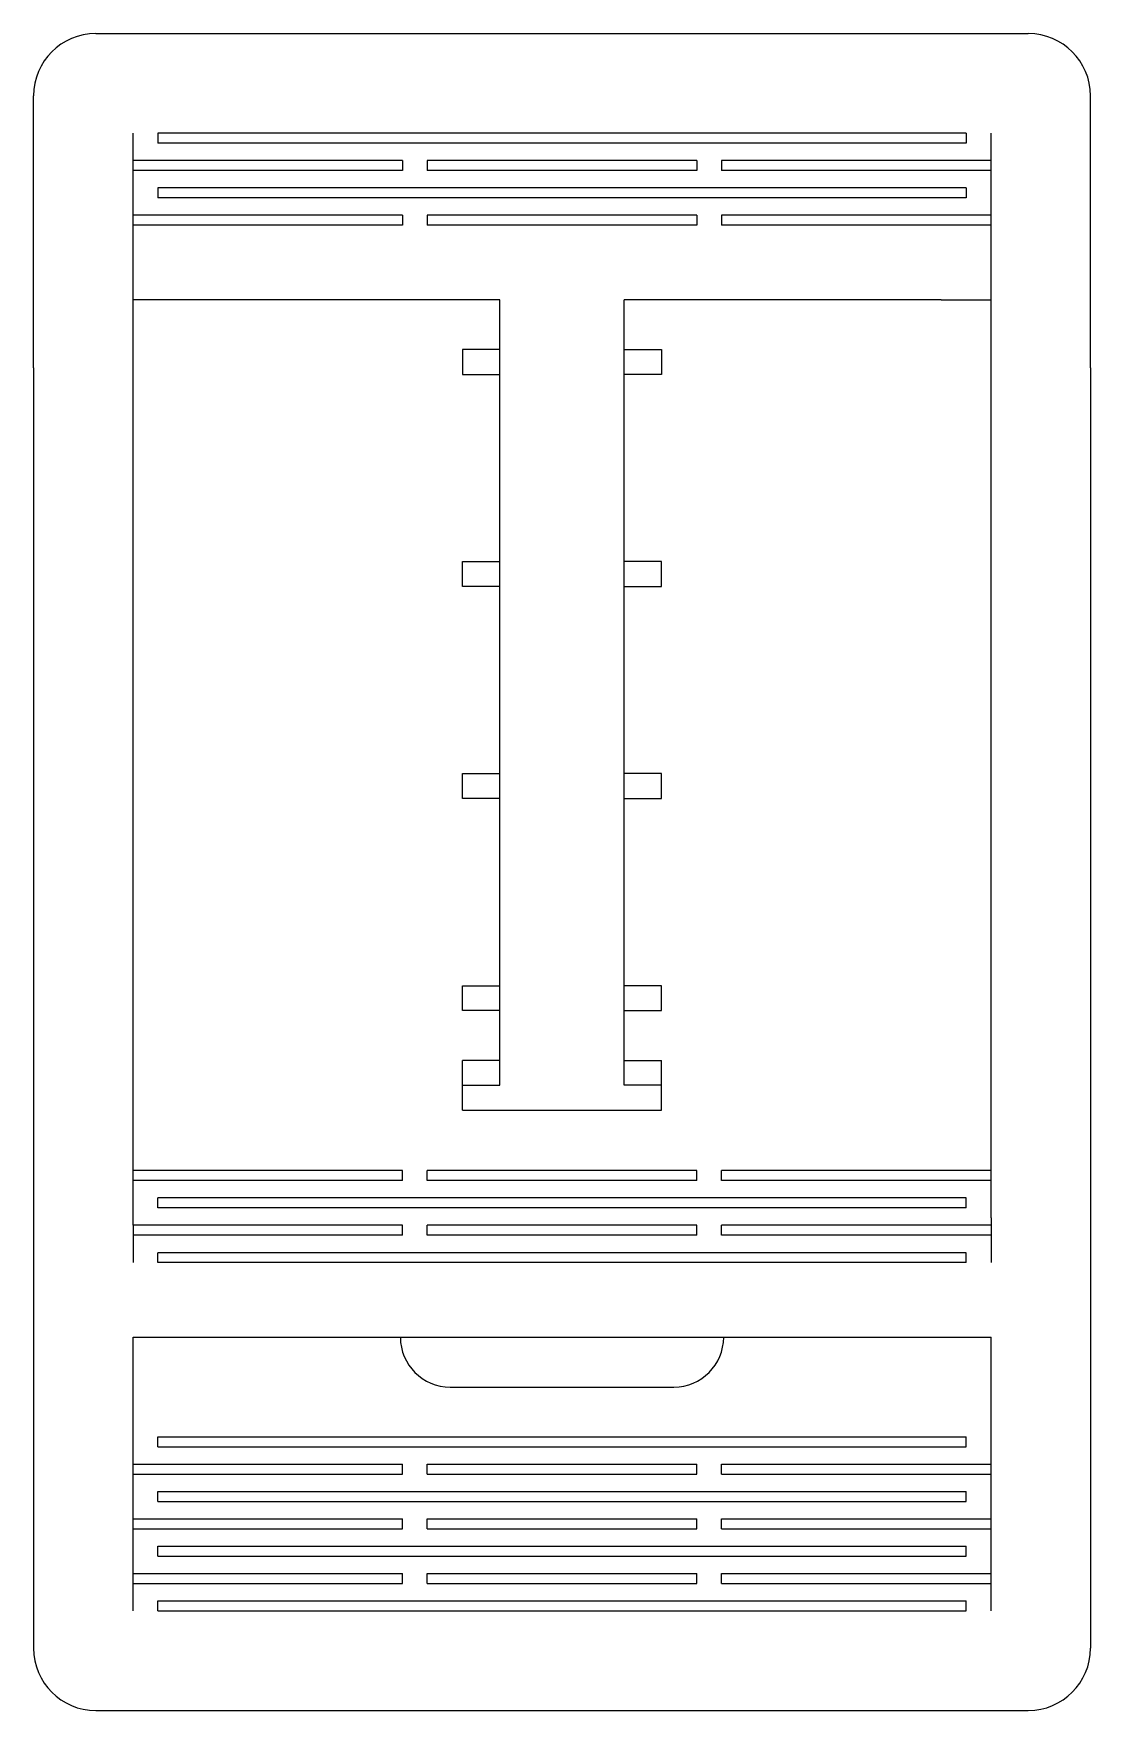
# Model space of a CAD drawing. Header units: inches. Extents: x -1.23 to 0.9, y -1.45 to 1.92.
import ezdxf

# ---------------------------------------------------------------- set-up
doc = ezdxf.new("R2010")
doc.units = ezdxf.units.IN
doc.header["$MEASUREMENT"] = 0

msp = doc.modelspace()

# ---------------------------------------------------------------- linework, layer by layer
at = {"color": 7, "linetype": 'Continuous'}
for p, q in [((-1.1033, 1.9249), (0.7717, 1.9249)), ((-1.2283, 1.253), (-1.2283, 1.7999)), ((0.8967, 1.253), (0.8967, 1.7999)), ((-1.0283, 0.0299), (-1.0283, 1.7249)), ((-0.9783, 1.7249), (-0.9783, 1.7049)), ((0.6467, 1.7249), (-0.9783, 1.7249)), ((0.6467, 1.7249), (0.6467, 1.7049)), ((0.6967, 0.0446), (0.6967, 1.7249)), ((0.6467, 1.7049), (-0.9783, 1.7049)), ((-0.4867, 1.6699), (-1.0283, 1.6699)), ((-0.4867, 1.6699), (-0.4867, 1.6499)), ((0.105, 1.6699), (-0.4367, 1.6699)), ((-0.4367, 1.6699), (-0.4367, 1.6499)), ((0.105, 1.6699), (0.105, 1.6499)), ((0.6967, 1.6699), (0.155, 1.6699)), ((0.155, 1.6699), (0.155, 1.6499)), ((-0.4867, 1.6499), (-1.0283, 1.6499)), ((0.105, 1.6499), (-0.4367, 1.6499)), ((0.6967, 1.6499), (0.155, 1.6499)), ((0.6467, 1.6149), (-0.9783, 1.6149)), ((-0.9783, 1.6149), (-0.9783, 1.5949)), ((0.6467, 1.5949), (-0.9783, 1.5949)), ((0.6467, 1.6149), (0.6467, 1.5949)), ((-0.4867, 1.5599), (-1.0283, 1.5599)), ((-0.4867, 1.5599), (-0.4867, 1.5399)), ((-0.4367, 1.5599), (-0.4367, 1.5399)), ((0.105, 1.5599), (-0.4367, 1.5599)), ((0.105, 1.5599), (0.105, 1.5399)), ((0.155, 1.5599), (0.155, 1.5399)), ((0.6967, 1.5599), (0.155, 1.5599)), ((-0.4867, 1.5399), (-1.0283, 1.5399)), ((0.105, 1.5399), (-0.4367, 1.5399)), ((0.6967, 1.5399), (0.155, 1.5399)), ((-0.9283, 1.3899), (-1.0283, 1.3899)), ((-0.2908, 1.3899), (-0.9283, 1.3899)), ((-0.2908, -0.1386), (-0.2908, 1.3899)), ((-0.0408, -0.1386), (-0.0408, 1.3899)), ((0.5967, 1.3899), (-0.0408, 1.3899)), ((0.5967, 1.3899), (0.6967, 1.3899)), ((-0.2908, 1.2899), (-0.3658, 1.2899)), ((-0.3658, 1.2899), (-0.3658, 1.2399)), ((-0.0408, 1.2899), (0.0342, 1.2899)), ((0.0342, 1.2899), (0.0342, 1.2399)), ((-1.2283, 1.253), (-1.2283, -0.7732)), ((0.8967, 1.253), (0.8967, -0.7732)), ((-0.3658, 1.2399), (-0.2908, 1.2399)), ((0.0342, 1.2399), (-0.0408, 1.2399)), ((-0.3658, 0.8137), (-0.3658, 0.8637)), ((-0.3658, 0.8637), (-0.2908, 0.8637)), ((0.0342, 0.8637), (-0.0408, 0.8637)), ((0.0342, 0.8137), (0.0342, 0.8637)), ((-0.2908, 0.8137), (-0.3658, 0.8137)), ((-0.0408, 0.8137), (0.0342, 0.8137)), ((-0.3658, 0.3876), (-0.3658, 0.4376)), ((-0.3658, 0.4376), (-0.2908, 0.4376)), ((0.0342, 0.4376), (-0.0408, 0.4376)), ((0.0342, 0.3876), (0.0342, 0.4376)), ((-0.2908, 0.3876), (-0.3658, 0.3876)), ((-0.0408, 0.3876), (0.0342, 0.3876)), ((0.6967, -0.4554), (0.6967, 0.0446)), ((-1.0283, -0.4701), (-1.0283, 0.0299)), ((-0.3658, -0.0386), (-0.3658, 0.0114)), ((-0.3658, 0.0114), (-0.2908, 0.0114)), ((0.0342, 0.0114), (-0.0408, 0.0114)), ((0.0342, -0.0386), (0.0342, 0.0114)), ((-0.2908, -0.0386), (-0.3658, -0.0386)), ((-0.0408, -0.0386), (0.0342, -0.0386)), ((-0.3658, -0.1886), (-0.3658, -0.1386)), ((-0.2908, -0.1386), (-0.3658, -0.1386)), ((-0.2908, -0.1886), (-0.2908, -0.1386)), ((-0.0408, -0.1386), (0.0342, -0.1386)), ((-0.0408, -0.1886), (-0.0408, -0.1386)), ((0.0342, -0.1886), (0.0342, -0.1386)), ((-0.3658, -0.2386), (-0.3658, -0.1886)), ((-0.3658, -0.1886), (-0.2908, -0.1886)), ((0.0342, -0.1886), (-0.0408, -0.1886)), ((0.0342, -0.2386), (0.0342, -0.1886)), ((-0.3658, -0.2386), (0.0342, -0.2386)), ((-0.4867, -0.3601), (-1.0283, -0.3601)), ((-0.4867, -0.3801), (-0.4867, -0.3601)), ((0.105, -0.3601), (-0.4367, -0.3601)), ((-0.4367, -0.3801), (-0.4367, -0.3601)), ((0.105, -0.3801), (0.105, -0.3601)), ((0.155, -0.3801), (0.155, -0.3601)), ((0.6967, -0.3601), (0.155, -0.3601)), ((-0.4867, -0.3801), (-1.0283, -0.3801)), ((0.105, -0.3801), (-0.4367, -0.3801)), ((0.6967, -0.3801), (0.155, -0.3801)), ((-0.9783, -0.4351), (-0.9783, -0.4151)), ((0.6467, -0.4151), (-0.9783, -0.4151)), ((0.6467, -0.4351), (-0.9783, -0.4351)), ((0.6467, -0.4351), (0.6467, -0.4151)), ((-1.0283, -0.4701), (-1.0283, -0.5451)), ((-0.4867, -0.4701), (-1.0283, -0.4701)), ((-0.4867, -0.4901), (-0.4867, -0.4701)), ((-0.4367, -0.4901), (-0.4367, -0.4701)), ((0.105, -0.4701), (-0.4367, -0.4701)), ((0.105, -0.4901), (0.105, -0.4701)), ((0.155, -0.4901), (0.155, -0.4701)), ((0.6967, -0.4701), (0.155, -0.4701)), ((0.6967, -0.4554), (0.6967, -0.5451)), ((-0.4867, -0.4901), (-1.0283, -0.4901)), ((0.105, -0.4901), (-0.4367, -0.4901)), ((0.6967, -0.4901), (0.155, -0.4901)), ((-0.9783, -0.5451), (-0.9783, -0.5251)), ((0.6467, -0.5251), (-0.9783, -0.5251)), ((0.6467, -0.5451), (0.6467, -0.5251)), ((0.6467, -0.5451), (-0.9783, -0.5451)), ((-1.0283, -1.2451), (-1.0283, -0.6951)), ((-1.0283, -0.6951), (0.6967, -0.6951)), ((0.6967, -1.2451), (0.6967, -0.6951)), ((-1.2283, -0.7732), (-1.2283, -1.3201)), ((0.8967, -0.7732), (0.8967, -1.3201)), ((-0.3908, -0.7951), (0.0592, -0.7951)), ((-0.9783, -0.9151), (-0.9783, -0.8951)), ((-0.9783, -0.8951), (0.6467, -0.8951)), ((0.6467, -0.9151), (0.6467, -0.8951)), ((-0.9783, -0.9151), (0.6467, -0.9151)), ((-1.0283, -0.9501), (-0.4867, -0.9501)), ((-1.0283, -0.9701), (-0.4867, -0.9701)), ((-0.4867, -0.9701), (-0.4867, -0.9501)), ((-0.4367, -0.9701), (-0.4367, -0.9501)), ((-0.4367, -0.9501), (0.105, -0.9501)), ((-0.4367, -0.9701), (0.105, -0.9701)), ((0.105, -0.9701), (0.105, -0.9501)), ((0.155, -0.9701), (0.155, -0.9501)), ((0.155, -0.9501), (0.6967, -0.9501)), ((0.155, -0.9701), (0.6967, -0.9701)), ((-0.9783, -1.0251), (-0.9783, -1.0051)), ((-0.9783, -1.0051), (0.6467, -1.0051)), ((0.6467, -1.0251), (0.6467, -1.0051)), ((-0.9783, -1.0251), (0.6467, -1.0251)), ((-1.0283, -1.0601), (-0.4867, -1.0601)), ((-0.4867, -1.0801), (-0.4867, -1.0601)), ((-0.4367, -1.0801), (-0.4367, -1.0601)), ((-0.4367, -1.0601), (0.105, -1.0601)), ((0.105, -1.0801), (0.105, -1.0601)), ((0.155, -1.0801), (0.155, -1.0601)), ((0.155, -1.0601), (0.6967, -1.0601)), ((-1.0283, -1.0801), (-0.4867, -1.0801)), ((-0.4367, -1.0801), (0.105, -1.0801)), ((0.155, -1.0801), (0.6967, -1.0801)), ((-0.9783, -1.1351), (-0.9783, -1.1151)), ((-0.9783, -1.1151), (0.6467, -1.1151)), ((-0.9783, -1.1351), (0.6467, -1.1351)), ((0.6467, -1.1351), (0.6467, -1.1151)), ((-1.0283, -1.1701), (-0.4867, -1.1701)), ((-0.4867, -1.1901), (-0.4867, -1.1701)), ((-0.4367, -1.1901), (-0.4367, -1.1701)), ((-0.4367, -1.1701), (0.105, -1.1701)), ((0.105, -1.1901), (0.105, -1.1701)), ((0.155, -1.1901), (0.155, -1.1701)), ((0.155, -1.1701), (0.6967, -1.1701)), ((-1.0283, -1.1901), (-0.4867, -1.1901)), ((-0.4367, -1.1901), (0.105, -1.1901)), ((0.155, -1.1901), (0.6967, -1.1901)), ((-0.9783, -1.2451), (-0.9783, -1.2251)), ((-0.9783, -1.2251), (0.6467, -1.2251)), ((-0.9783, -1.2451), (0.6467, -1.2451)), ((0.6467, -1.2451), (0.6467, -1.2251)), ((-1.1033, -1.4451), (0.7717, -1.4451))]:
    msp.add_line(p, q, dxfattribs=at)
for centre, radius, start, end in [((-1.1033, 1.7999), 0.125, 90, 180), ((0.7717, 1.7999), 0.125, 0, 90), ((-0.3908, -0.6951), 0.1, 180, 270), ((0.0592, -0.6951), 0.1, 270, 0), ((-1.1033, -1.3201), 0.125, 180, 270), ((0.7717, -1.3201), 0.125, 270, 0)]:
    msp.add_arc(centre, radius, start, end, dxfattribs=at)

doc.saveas('drawing.dxf')
